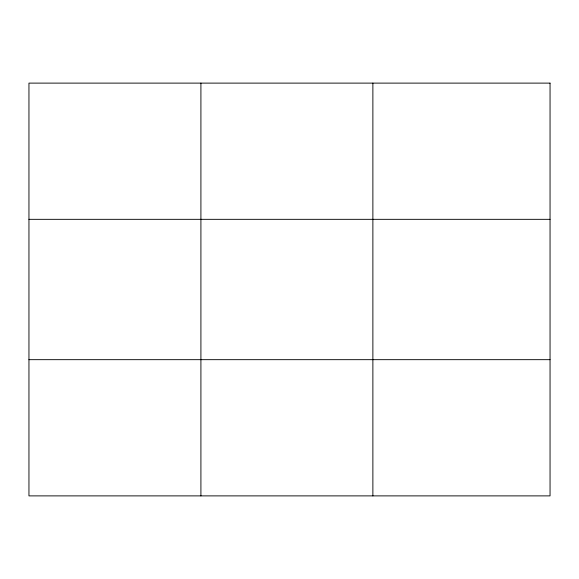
<?xml version="1.0" encoding="UTF-8"?>
<svg xmlns="http://www.w3.org/2000/svg" width="579" height="579" viewBox="0 0 579 579"><rect width="100%" height="100%" fill="white"/><g stroke="black" fill="none" stroke-linecap="round" stroke-linejoin="round"><path stroke-width="0.87" d="M200.913 495.885L200.913 83.115M372.876 495.885L372.876 83.115M28.95 219.332L550.05 219.332M28.95 359.668L550.05 359.668M550.05 83.115L550.05 495.885L28.95 495.885L28.95 83.115L550.05 83.115"/></g></svg>
